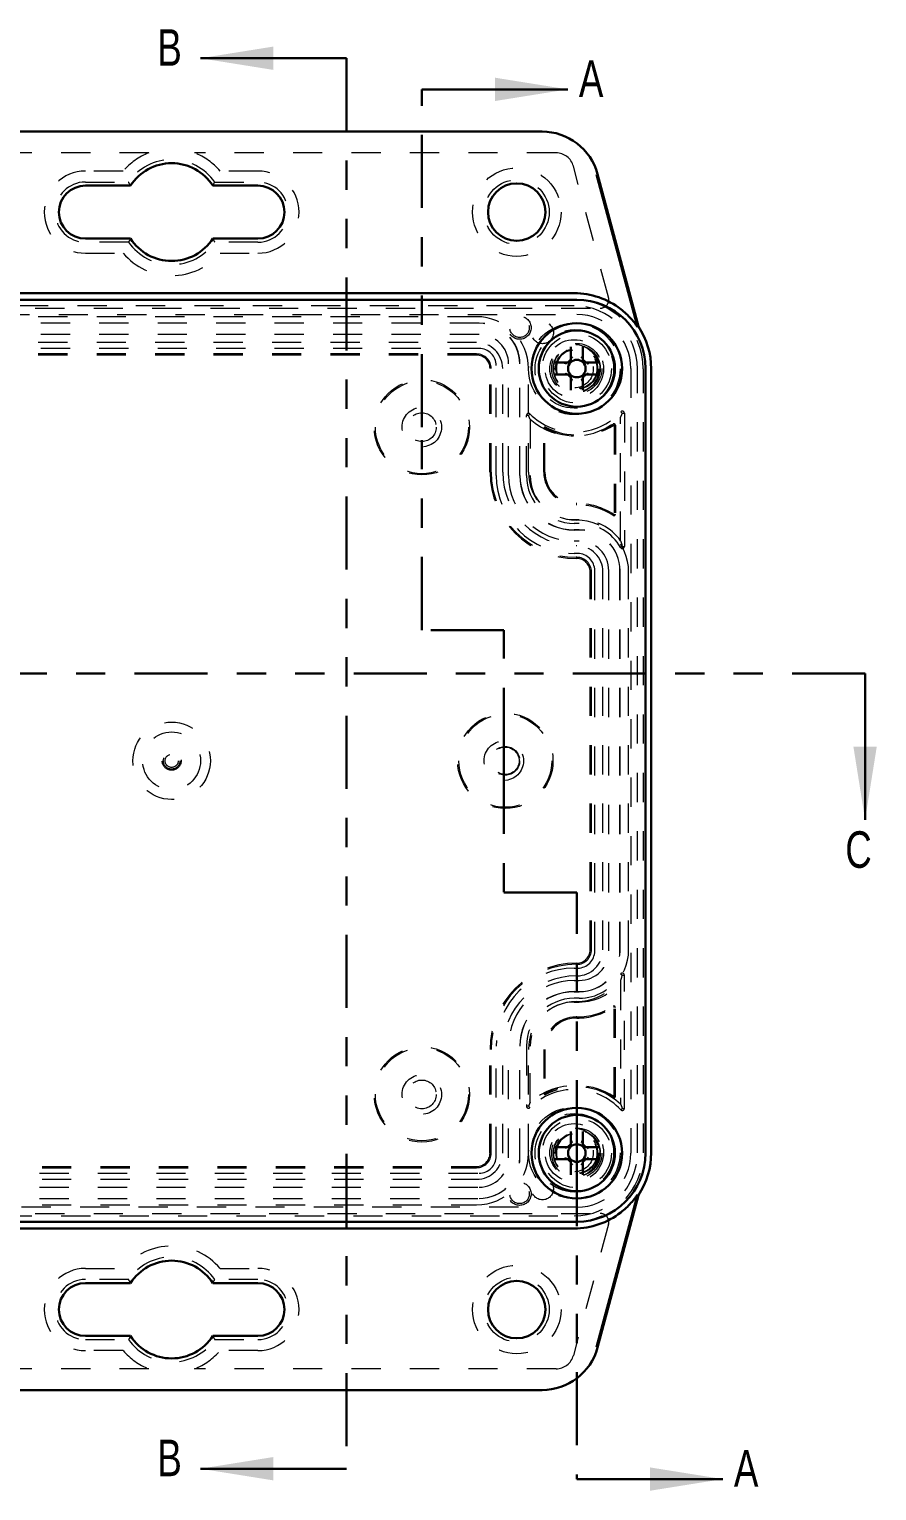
# Model space of a CAD drawing. Header units: inches. Extents: x 0.3 to 21.8, y 0.2 to 16.9.
# Drawn here: x 7.69 to 10.59, y 6.71 to 11.71 of the extents above; entities that cross this region are included whole.
import ezdxf

# ---------------------------------------------------------------- set-up
doc = ezdxf.new("R2010")
doc.units = ezdxf.units.IN
doc.header["$MEASUREMENT"] = 0
doc.linetypes.add('HIDDEN', pattern=[0.075, 0.05, -0.025])
doc.linetypes.add('PHANTOM', pattern=[0.5, 0.25, -0.05, 0.05, -0.05, 0.05, -0.05])
doc.styles.add('SLDTEXTSTYLE1', font='TXT', dxfattribs={"width": 0.75})

msp = doc.modelspace()

# ---------------------------------------------------------------- linework, layer by layer
at = {"color": 7, "linetype": 'Continuous', "lineweight": 30}
for p, q in [((8.7719, 11.6081), (8.2719, 11.6081)), ((9.0296, 11.5016), (9.5296, 11.5016)), ((6.9061, 11.3571), (9.4411, 11.3571)), ((9.6279, 11.2103), (9.7676, 10.6889)), ((9.6312, 11.2112), (9.7708, 10.6903)), ((8.0329, 11.172), (7.8783, 11.172)), ((8.4689, 11.172), (8.3143, 11.172)), ((7.8783, 10.9909), (8.0329, 10.9909)), ((8.3143, 10.9909), (8.4689, 10.9909)), ((9.5601, 10.7811), (6.7871, 10.7811)), ((9.5515, 10.8039), (6.7956, 10.8039)), ((9.7676, 10.6889), (9.7708, 10.6903)), ((9.5302, 10.5664), (9.5299, 10.5664)), ((9.5398, 10.5763), (9.5398, 10.576)), ((9.5804, 10.576), (9.5804, 10.5763)), ((9.5903, 10.5664), (9.59, 10.5664)), ((9.5299, 10.5258), (9.5302, 10.5258)), ((9.5398, 10.5162), (9.5398, 10.5159)), ((9.5804, 10.5159), (9.5804, 10.5162)), ((9.59, 10.5258), (9.5903, 10.5258)), ((9.7951, 7.8611), (9.7951, 10.5461)), ((9.8147, 7.8623), (9.8147, 10.5449)), ((10.5466, 9.5021), (10.5466, 9.0021)), ((9.5302, 7.8814), (9.5299, 7.8814)), ((9.5398, 7.8913), (9.5398, 7.891)), ((9.5804, 7.891), (9.5804, 7.8913)), ((9.5903, 7.8814), (9.59, 7.8814)), ((9.5299, 7.8408), (9.5302, 7.8408)), ((9.5398, 7.8312), (9.5398, 7.8309)), ((9.5804, 7.8309), (9.5804, 7.8312)), ((9.59, 7.8408), (9.5903, 7.8408)), ((9.7676, 7.7183), (9.6279, 7.1969)), ((9.6312, 7.196), (9.7708, 7.7169)), ((9.7676, 7.7183), (9.7708, 7.7169)), ((6.7871, 7.6261), (9.5601, 7.6261)), ((6.7956, 7.6033), (9.5515, 7.6033)), ((7.8783, 7.4163), (8.0329, 7.4163)), ((8.3143, 7.4163), (8.4689, 7.4163)), ((8.0329, 7.2352), (7.8783, 7.2352)), ((8.4689, 7.2352), (8.3143, 7.2352)), ((6.9061, 7.0501), (9.4411, 7.0501)), ((8.7719, 6.7809), (8.2719, 6.7809)), ((9.5601, 6.7454), (10.0601, 6.7454))]:
    msp.add_line(p, q, dxfattribs=at)
at = {"color": 7, "linetype": 'PHANTOM', "lineweight": 30}
for p, q in [((8.7719, 11.6081), (8.7719, 6.7809)), ((9.0296, 10.3456), (9.0296, 11.5016)), ((9.0296, 9.6513), (9.0296, 10.3456)), ((9.3101, 9.6513), (9.0296, 9.6513)), ((9.3101, 9.2036), (9.3101, 9.6513)), ((10.5466, 9.5021), (5.4946, 9.5021)), ((9.3101, 9.2036), (9.3101, 8.7528)), ((9.5601, 8.7528), (9.3101, 8.7528)), ((9.5601, 7.8611), (9.5601, 8.7528)), ((9.5601, 7.8611), (9.5601, 6.7454))]:
    msp.add_line(p, q, dxfattribs=at)
at = {"color": 7, "linetype": 'HIDDEN', "lineweight": 0}
for p, q in [((8.0954, 11.2843), (6.8581, 11.2843)), ((9.4891, 11.2843), (8.2517, 11.2843)), ((8.0078, 11.222), (7.8783, 11.222)), ((8.4689, 11.222), (8.3393, 11.222)), ((9.6687, 10.7899), (9.5485, 11.2387)), ((7.8783, 11.1844), (8.0263, 11.1844)), ((8.3209, 11.1844), (8.4689, 11.1844)), ((8.0263, 10.9786), (7.8783, 10.9786)), ((8.4689, 10.9786), (8.3209, 10.9786)), ((7.8783, 10.9409), (8.0078, 10.9409)), ((8.3393, 10.9409), (8.4689, 10.9409)), ((9.5515, 10.7611), (6.7956, 10.7611)), ((6.707, 10.7528), (9.6402, 10.7528)), ((6.7871, 10.7311), (9.5601, 10.7311)), ((9.2171, 10.7235), (7.1301, 10.7235)), ((9.2258, 10.7015), (7.1214, 10.7015)), ((9.2258, 10.701), (7.1214, 10.701)), ((9.2258, 10.6627), (7.1214, 10.6627)), ((9.2258, 10.6148), (7.1214, 10.6148)), ((9.2171, 10.6355), (7.1301, 10.6355)), ((9.2171, 10.5961), (7.1301, 10.5961)), ((9.2171, 10.5921), (7.1301, 10.5921)), ((9.2845, 10.1801), (9.2845, 10.5561)), ((9.3266, 10.1801), (9.3266, 10.5618)), ((9.365, 10.1801), (9.365, 10.5618)), ((9.3655, 10.1801), (9.3655, 10.5618)), ((9.5299, 10.5664), (9.527, 10.5664)), ((9.5932, 10.5664), (9.5903, 10.5664)), ((9.263, 10.1911), (9.263, 10.5461)), ((9.2671, 10.1911), (9.2671, 10.5461)), ((9.3065, 10.1911), (9.3065, 10.5461)), ((9.3945, 10.1911), (9.3945, 10.5461)), ((9.527, 10.5258), (9.5299, 10.5258)), ((9.5903, 10.5258), (9.5932, 10.5258)), ((9.7451, 10.5461), (9.7451, 7.8611)), ((9.7678, 7.8623), (9.7678, 10.5449)), ((9.7878, 7.8623), (9.7878, 10.5449)), ((9.3878, 10.1801), (9.3878, 10.3855)), ((9.3948, 10.3855), (9.3878, 10.3855)), ((9.3948, 10.3855), (9.3997, 10.3905)), ((9.4005, 10.3724), (9.4005, 10.1801)), ((9.71, 9.9568), (9.71, 10.3792)), ((9.7158, 10.3932), (9.7106, 10.398)), ((9.7158, 10.3932), (9.7228, 10.3932)), ((9.7228, 10.3932), (9.7228, 9.9372)), ((9.4471, 10.1911), (9.4471, 10.3408)), ((9.4511, 10.1911), (9.4511, 10.3408)), ((9.688, 10.352), (9.688, 10.0478)), ((9.6921, 10.352), (9.6921, 10.0478)), ((9.5601, 10.0841), (9.5581, 10.0841)), ((9.5601, 10.0801), (9.5581, 10.0801)), ((9.5515, 10.0291), (9.5685, 10.0291)), ((9.5685, 10.0163), (9.5515, 10.0163)), ((9.5581, 10.0275), (9.5578, 10.0275)), ((9.5601, 10.0275), (9.5581, 10.0275)), ((9.5603, 10.0275), (9.5601, 10.0275)), ((9.5685, 9.994), (9.5515, 9.994)), ((9.5685, 9.9935), (9.5515, 9.9935)), ((9.5685, 9.9552), (9.5515, 9.9552)), ((9.5628, 9.913), (9.5515, 9.913)), ((9.5578, 9.9395), (9.5581, 9.9395)), ((9.5601, 9.9395), (9.5581, 9.9395)), ((9.5601, 9.9395), (9.5603, 9.9395)), ((9.7158, 9.9372), (9.7097, 9.9338)), ((9.7158, 9.9372), (9.7228, 9.9372)), ((9.5601, 9.9001), (9.5581, 9.9001)), ((9.5601, 9.8961), (9.5581, 9.8961)), ((9.6215, 8.5529), (9.6215, 9.8543)), ((9.6693, 8.5529), (9.6693, 9.8543)), ((9.7077, 8.5529), (9.7077, 9.8543)), ((9.7082, 8.5529), (9.7082, 9.8543)), ((9.606, 8.5571), (9.606, 9.8501)), ((9.6101, 8.5571), (9.6101, 9.8501)), ((9.6495, 8.5571), (9.6495, 9.8501)), ((9.7375, 8.5571), (9.7375, 9.8501)), ((9.5581, 8.5111), (9.5601, 8.5111)), ((9.5581, 8.5071), (9.5601, 8.5071)), ((9.5515, 8.4942), (9.5628, 8.4942)), ((9.5581, 8.4677), (9.5578, 8.4677)), ((9.5581, 8.4677), (9.5601, 8.4677)), ((9.5603, 8.4677), (9.5601, 8.4677)), ((9.7158, 8.47), (9.7097, 8.4734)), ((9.7158, 8.47), (9.7228, 8.47)), ((9.7228, 8.014), (9.7228, 8.47)), ((9.5515, 8.452), (9.5685, 8.452)), ((9.5515, 8.4137), (9.5685, 8.4137)), ((9.5515, 8.4132), (9.5685, 8.4132)), ((9.71, 8.4504), (9.71, 8.028)), ((9.5685, 8.3909), (9.5515, 8.3909)), ((9.5515, 8.3781), (9.5685, 8.3781)), ((9.5578, 8.3797), (9.5581, 8.3797)), ((9.5581, 8.3797), (9.5601, 8.3797)), ((9.5601, 8.3797), (9.5603, 8.3797)), ((9.688, 8.0553), (9.688, 8.3594)), ((9.6921, 8.0553), (9.6921, 8.3594)), ((9.5601, 8.3271), (9.5581, 8.3271)), ((9.5601, 8.3231), (9.5581, 8.3231)), ((9.263, 7.8611), (9.263, 8.2161)), ((9.2671, 7.8611), (9.2671, 8.2161)), ((9.2845, 7.8511), (9.2845, 8.2271)), ((9.3065, 7.8611), (9.3065, 8.2161)), ((9.3266, 7.8454), (9.3266, 8.2271)), ((9.365, 7.8454), (9.365, 8.2271)), ((9.3655, 7.8454), (9.3655, 8.2271)), ((9.3878, 8.2271), (9.3878, 8.0217)), ((9.3945, 7.8611), (9.3945, 8.2161)), ((9.4005, 8.0349), (9.4005, 8.2271)), ((9.4471, 8.2161), (9.4471, 8.0664)), ((9.4511, 8.2161), (9.4511, 8.0664)), ((9.3948, 8.0217), (9.3878, 8.0217)), ((9.3948, 8.0217), (9.3997, 8.0167)), ((9.7158, 8.014), (9.7106, 8.0092)), ((9.7158, 8.014), (9.7228, 8.014)), ((9.5299, 7.8814), (9.527, 7.8814)), ((9.5932, 7.8814), (9.5903, 7.8814)), ((7.1301, 7.8151), (9.2171, 7.8151)), ((7.1301, 7.8111), (9.2171, 7.8111)), ((9.527, 7.8408), (9.5299, 7.8408)), ((9.5903, 7.8408), (9.5932, 7.8408)), ((7.1214, 7.7924), (9.2258, 7.7924)), ((7.1301, 7.7717), (9.2171, 7.7717)), ((7.1214, 7.7445), (9.2258, 7.7445)), ((7.1214, 7.7062), (9.2258, 7.7062)), ((7.1214, 7.7057), (9.2258, 7.7057)), ((6.707, 7.6544), (9.6402, 7.6544)), ((9.5601, 7.6761), (6.7871, 7.6761)), ((7.1301, 7.6837), (9.2171, 7.6837)), ((6.7956, 7.6461), (9.5515, 7.6461)), ((9.6687, 7.6173), (9.5485, 7.1685)), ((7.8783, 7.4663), (8.0078, 7.4663)), ((8.3393, 7.4663), (8.4689, 7.4663)), ((8.0263, 7.4287), (7.8783, 7.4287)), ((8.4689, 7.4287), (8.3209, 7.4287)), ((7.8783, 7.2228), (8.0263, 7.2228)), ((8.3209, 7.2228), (8.4689, 7.2228)), ((8.0078, 7.1852), (7.8783, 7.1852)), ((8.4689, 7.1852), (8.3393, 7.1852)), ((8.0954, 7.1229), (6.8581, 7.1229)), ((9.4891, 7.1229), (8.2517, 7.1229))]:
    msp.add_line(p, q, dxfattribs=at)
for centre, radius in [((9.3547, 11.0815), 0.1514), ((9.3547, 11.0815), 0.1108), ((9.3643, 10.6857), 0.0394), ((9.3643, 10.6857), 0.0333), ((9.4426, 10.6686), 0.0375), ((9.5515, 10.5449), 0.1565), ((9.5515, 10.5449), 0.1344), ((9.5601, 10.5461), 0.1187), ((9.5515, 10.5449), 0.1), ((9.5515, 10.5449), 0.0837), ((9.5601, 10.5461), 0.086), ((9.5601, 10.5461), 0.08), ((9.5601, 10.5461), 0.0787), ((9.5515, 10.5449), 0.065), ((9.5601, 10.5461), 0.071), ((9.5601, 10.5461), 0.0689), ((9.0299, 10.3453), 0.1632), ((9.0299, 10.3453), 0.1591), ((9.0296, 10.3456), 0.0675), ((9.0299, 10.3453), 0.0492), ((9.3153, 9.2036), 0.1632), ((9.3153, 9.2036), 0.1591), ((8.1736, 9.2036), 0.1325), ((8.1736, 9.2036), 0.099), ((9.3101, 9.2036), 0.0675), ((8.1736, 9.2036), 0.0323), ((8.1736, 9.2036), 0.0285), ((8.1736, 9.2036), 0.0226), ((8.1736, 9.2036), 0.0225), ((9.3153, 9.2036), 0.0492), ((9.3153, 9.2036), 0.0472), ((9.0299, 8.0619), 0.1632), ((9.0299, 8.0619), 0.1591), ((9.0296, 8.0616), 0.0675), ((9.0299, 8.0619), 0.0492), ((9.5515, 7.8623), 0.1565), ((9.5515, 7.8623), 0.1344), ((9.5601, 7.8611), 0.1187), ((9.5515, 7.8623), 0.1), ((9.5515, 7.8623), 0.0837), ((9.5601, 7.8611), 0.086), ((9.5601, 7.8611), 0.08), ((9.5601, 7.8611), 0.0787), ((9.5515, 7.8623), 0.065), ((9.5601, 7.8611), 0.071), ((9.5601, 7.8611), 0.0689), ((9.3643, 7.7215), 0.0394), ((9.3643, 7.7215), 0.0333), ((9.4426, 7.7386), 0.0375), ((9.3547, 7.3257), 0.1514), ((9.3547, 7.3257), 0.1108)]:
    msp.add_circle(centre, radius, dxfattribs=at)
at = {"color": 7, "linetype": 'Continuous', "lineweight": 30}
for centre, radius in [((9.3547, 11.0815), 0.0984), ((9.5601, 10.5461), 0.155), ((9.5601, 10.5461), 0.1305), ((9.5601, 7.8611), 0.155), ((9.5601, 7.8611), 0.1305), ((9.3547, 7.3257), 0.0984)]:
    msp.add_circle(centre, radius, dxfattribs=at)
for centre, radius, start, end in [((9.4411, 11.1603), 0.1969, 15, 90), ((8.1736, 11.0815), 0.1673, 32.7638, 147.2362), ((7.8783, 11.0815), 0.0906, 90, 270), ((8.4689, 11.0815), 0.0906, 270, 90), ((8.1736, 11.0815), 0.1673, 212.7638, 327.2362), ((9.5515, 10.5449), 0.259, 52.0795, 90), ((9.5601, 10.5461), 0.235, 0, 90), ((9.5515, 10.5449), 0.2631, 0, 33.5559), ((9.5601, 10.5461), 0.03, 137.5052, 222.4948), ((9.5601, 10.5461), 0.0365, 133.8923, 136.1077), ((9.5601, 10.5461), 0.03, 132.4948, 137.5052), ((9.5601, 10.5461), 0.03, 47.5052, 132.4948), ((9.5601, 10.5461), 0.03, 42.4948, 47.5052), ((9.5601, 10.5461), 0.03, 317.5052, 42.4948), ((9.5601, 10.5461), 0.0365, 43.8923, 46.1077), ((9.5601, 10.5461), 0.0365, 223.8923, 226.1077), ((9.5601, 10.5461), 0.03, 222.4948, 227.5052), ((9.5601, 10.5461), 0.03, 227.5052, 312.4948), ((9.5601, 10.5461), 0.03, 312.4948, 317.5052), ((9.5601, 10.5461), 0.0365, 313.8923, 316.1077), ((9.5601, 7.8611), 0.03, 137.5052, 222.4948), ((9.5601, 7.8611), 0.0365, 133.8923, 136.1077), ((9.5601, 7.8611), 0.03, 132.4948, 137.5052), ((9.5601, 7.8611), 0.03, 47.5052, 132.4948), ((9.5601, 7.8611), 0.235, 270, 0), ((9.5601, 7.8611), 0.03, 42.4948, 47.5052), ((9.5601, 7.8611), 0.03, 317.5052, 42.4948), ((9.5601, 7.8611), 0.0365, 43.8923, 46.1077), ((9.5515, 7.8623), 0.2631, 326.4441, 0), ((9.5601, 7.8611), 0.0365, 223.8923, 226.1077), ((9.5601, 7.8611), 0.03, 222.4948, 227.5052), ((9.5601, 7.8611), 0.03, 227.5052, 312.4948), ((9.5601, 7.8611), 0.03, 312.4948, 317.5052), ((9.5601, 7.8611), 0.0365, 313.8923, 316.1077), ((9.5515, 7.8623), 0.259, 270, 307.9205), ((8.1736, 7.3257), 0.1673, 32.7638, 147.2362), ((7.8783, 7.3257), 0.0906, 90, 270), ((8.4689, 7.3257), 0.0906, 270, 90), ((8.1736, 7.3257), 0.1673, 212.7638, 327.2362), ((9.4411, 7.247), 0.1969, 270, 345)]:
    msp.add_arc(centre, radius, start, end, dxfattribs=at)
at = {"color": 7, "linetype": 'HIDDEN', "lineweight": 0}
for centre, radius, start, end in [((8.1736, 11.0815), 0.2173, 111.0771, 139.7038), ((8.1736, 11.0815), 0.1797, 34.9447, 145.0553), ((8.1736, 11.0815), 0.2173, 40.2962, 68.9229), ((9.4891, 11.2228), 0.0614, 15, 90), ((7.8783, 11.0815), 0.1406, 90, 270), ((8.4689, 11.0815), 0.1406, 270, 90), ((7.8783, 11.0815), 0.1029, 90, 270), ((8.4689, 11.0815), 0.1029, 270, 90), ((8.1736, 11.0815), 0.1797, 214.9447, 325.0553), ((8.1736, 11.0815), 0.2173, 220.2962, 319.7038), ((9.5515, 10.5449), 0.2362, 0, 90), ((9.5515, 10.5449), 0.2162, 0, 90), ((9.6402, 10.7823), 0.0295, 270, 15), ((9.2171, 10.5461), 0.1774, 0, 90), ((9.5601, 10.5461), 0.185, 0, 90), ((9.2258, 10.5618), 0.1397, 0, 90), ((9.2258, 10.5618), 0.1392, 0, 90), ((9.2258, 10.5618), 0.1009, 0, 90), ((9.2171, 10.5461), 0.0894, 0, 90), ((9.2258, 10.5561), 0.0587, 0, 90), ((9.2171, 10.5461), 0.05, 0, 90), ((9.2171, 10.5461), 0.046, 0, 90), ((9.3948, 10.3855), 0.007, 45.4635, 180), ((9.5515, 10.5449), 0.2165, 225.4635, 317.2777), ((9.5515, 10.5449), 0.2293, 228.8028, 313.7176), ((9.5601, 10.5461), 0.227, 242.2563, 303.1898), ((9.6871, 10.352), 0.005, 0, 123.1898), ((9.7158, 10.3932), 0.007, 0, 137.2777), ((9.4521, 10.3408), 0.005, 62.2563, 180), ((9.4521, 10.3408), 0.000955, 62.2563, 180), ((9.5601, 10.5461), 0.231, 242.2563, 303.1898), ((9.6871, 10.352), 0.000955, 0, 123.1898), ((9.5581, 10.1911), 0.295, 180, 270), ((9.5581, 10.1911), 0.291, 180, 270), ((9.5515, 10.1801), 0.2671, 180, 270), ((9.5581, 10.1911), 0.2516, 180, 270), ((9.5515, 10.1801), 0.2249, 180, 270), ((9.5515, 10.1801), 0.1866, 180, 270), ((9.5515, 10.1801), 0.1861, 180, 270), ((9.5515, 10.1801), 0.1638, 180, 270), ((9.5581, 10.1911), 0.1636, 180, 270), ((9.5515, 10.1801), 0.151, 180, 270), ((9.5581, 10.1911), 0.111, 180, 270), ((9.5581, 10.1911), 0.107, 180, 270), ((9.5601, 9.8501), 0.234, 57.2874, 90), ((9.5601, 9.8501), 0.23, 57.2874, 90), ((9.5601, 9.8501), 0.1774, 0, 90), ((9.5685, 9.8543), 0.1748, 35.9136, 90), ((9.5685, 9.8543), 0.162, 29.3612, 90), ((9.6871, 10.0478), 0.005, 237.2874, 0), ((9.6871, 10.0478), 0.000955, 237.2874, 0), ((9.5685, 9.8543), 0.1397, 0, 90), ((9.5685, 9.8543), 0.1392, 0, 90), ((9.5685, 9.8543), 0.1009, 0, 90), ((9.5601, 9.8501), 0.0894, 0, 90), ((9.5628, 9.8543), 0.0587, 0, 90), ((9.7158, 9.9372), 0.007, 209.3612, 0), ((9.5601, 9.8501), 0.05, 0, 90), ((9.5601, 9.8501), 0.046, 0, 90), ((9.5601, 8.5571), 0.046, 270, 0), ((9.5601, 8.5571), 0.0894, 270, 0), ((9.5601, 8.5571), 0.1774, 270, 0), ((9.5601, 8.5571), 0.05, 270, 0), ((9.5581, 8.2161), 0.295, 90, 180), ((9.5581, 8.2161), 0.291, 90, 180), ((9.5628, 8.5529), 0.0587, 270, 0), ((9.5685, 8.5529), 0.1392, 270, 0), ((9.5685, 8.5529), 0.1397, 270, 0), ((9.5685, 8.5529), 0.1009, 270, 0), ((9.5515, 8.2271), 0.2671, 90, 180), ((9.5581, 8.2161), 0.2516, 90, 180), ((9.5685, 8.5529), 0.162, 270, 330.6388), ((9.7158, 8.47), 0.007, 0, 150.6388), ((9.5515, 8.2271), 0.2249, 90, 180), ((9.5515, 8.2271), 0.1866, 90, 180), ((9.5515, 8.2271), 0.1861, 90, 180), ((9.5685, 8.5529), 0.1748, 270, 324.0864), ((9.5515, 8.2271), 0.1638, 90, 180), ((9.5581, 8.2161), 0.1636, 90, 180), ((9.5515, 8.2271), 0.151, 90, 180), ((9.5601, 8.5571), 0.23, 270, 302.7126), ((9.5601, 8.5571), 0.234, 270, 302.7126), ((9.6871, 8.3594), 0.005, 0, 122.7126), ((9.6871, 8.3594), 0.000955, 0, 122.7126), ((9.5581, 8.2161), 0.111, 90, 180), ((9.5581, 8.2161), 0.107, 90, 180), ((9.5515, 7.8623), 0.2165, 42.7223, 134.5365), ((9.5515, 7.8623), 0.2293, 46.2824, 131.1972), ((9.4521, 8.0664), 0.005, 180, 297.7437), ((9.4521, 8.0664), 0.000955, 180, 297.7437), ((9.5601, 7.8611), 0.231, 56.8102, 117.7437), ((9.5601, 7.8611), 0.227, 56.8102, 117.7437), ((9.6871, 8.0553), 0.005, 236.8102, 0), ((9.6871, 8.0553), 0.000955, 236.8102, 0), ((9.3948, 8.0217), 0.007, 180, 314.5365), ((9.7158, 8.014), 0.007, 222.7223, 0), ((9.2171, 7.8611), 0.046, 270, 0), ((9.2171, 7.8611), 0.1774, 270, 0), ((9.2171, 7.8611), 0.0894, 270, 0), ((9.2171, 7.8611), 0.05, 270, 0), ((9.5515, 7.8623), 0.2162, 270, 0), ((9.5515, 7.8623), 0.2362, 270, 0), ((9.5601, 7.8611), 0.185, 270, 0), ((9.2258, 7.8511), 0.0587, 270, 0), ((9.2258, 7.8454), 0.1392, 270, 0), ((9.2258, 7.8454), 0.1397, 270, 0), ((9.2258, 7.8454), 0.1009, 270, 0), ((9.6402, 7.6249), 0.0295, 345, 90), ((8.1736, 7.3257), 0.2173, 40.2962, 139.7038), ((8.1736, 7.3257), 0.1797, 34.9447, 145.0553), ((7.8783, 7.3257), 0.1406, 90, 270), ((8.4689, 7.3257), 0.1406, 270, 90), ((7.8783, 7.3257), 0.1029, 90, 270), ((8.4689, 7.3257), 0.1029, 270, 90), ((8.1736, 7.3257), 0.1797, 214.9447, 325.0553), ((8.1736, 7.3257), 0.2173, 220.2962, 248.9229), ((8.1736, 7.3257), 0.2173, 291.0771, 319.7038), ((9.4891, 7.1844), 0.0614, 270, 345)]:
    msp.add_arc(centre, radius, start, end, dxfattribs=at)
at = {"color": 7, "linetype": 'Continuous', "lineweight": 30}
for centre, major_axis, start_param, end_param in [((9.5245, 10.5614), (0.00425, 0.00425), 1.016623, 2.124969), ((9.5448, 10.5817), (0.00425, 0.00425), 1.016623, 2.124969), ((9.5754, 10.5817), (0.00425, -0.00425), 1.016623, 2.124969), ((9.5957, 10.5614), (0.00425, -0.00425), 1.016623, 2.124969), ((9.5245, 10.5308), (0.00425, -0.00425), 4.158216, 5.266562), ((9.5448, 10.5105), (0.00425, -0.00425), 4.158216, 5.266562), ((9.5754, 10.5105), (0.00425, 0.00425), 4.158216, 5.266562), ((9.5957, 10.5308), (0.00425, 0.00425), 4.158216, 5.266562), ((9.5245, 7.8764), (0.00425, 0.00425), 1.016623, 2.124969), ((9.5448, 7.8967), (0.00425, 0.00425), 1.016623, 2.124969), ((9.5754, 7.8967), (0.00425, -0.00425), 1.016623, 2.124969), ((9.5957, 7.8764), (0.00425, -0.00425), 1.016623, 2.124969), ((9.5245, 7.8458), (0.00425, -0.00425), 4.158216, 5.266562), ((9.5448, 7.8255), (0.00425, -0.00425), 4.158216, 5.266562), ((9.5754, 7.8255), (0.00425, 0.00425), 4.158216, 5.266562), ((9.5957, 7.8458), (0.00425, 0.00425), 4.158216, 5.266562)]:
    msp.add_ellipse(centre, major_axis=major_axis, ratio=0.618862, start_param=start_param, end_param=end_param, dxfattribs=at)
at = {"color": 7, "linetype": 'HIDDEN', "lineweight": 0}
for points in [[(8.0329, 11.172), (8.0306, 11.1762), (8.0284, 11.1803), (8.0263, 11.1844)], [(8.3143, 11.172), (8.3165, 11.1762), (8.3187, 11.1803), (8.3209, 11.1844)], [(8.0329, 10.9909), (8.0306, 10.9868), (8.0284, 10.9827), (8.0263, 10.9786)], [(8.3143, 10.9909), (8.3165, 10.9868), (8.3187, 10.9827), (8.3209, 10.9786)], [(9.4005, 10.3724), (9.3986, 10.3766), (9.3967, 10.381), (9.3948, 10.3855)], [(9.71, 10.3792), (9.7119, 10.3837), (9.7138, 10.3883), (9.7158, 10.3932)], [(9.71, 9.9568), (9.7119, 9.9509), (9.7138, 9.9445), (9.7158, 9.9372)], [(9.71, 8.4504), (9.7119, 8.4563), (9.7138, 8.4627), (9.7158, 8.47)], [(9.4005, 8.0349), (9.3986, 8.0306), (9.3967, 8.0262), (9.3948, 8.0217)], [(9.71, 8.028), (9.7119, 8.0236), (9.7138, 8.0189), (9.7158, 8.014)], [(8.0329, 7.4163), (8.0306, 7.4204), (8.0284, 7.4245), (8.0263, 7.4287)], [(8.3143, 7.4163), (8.3165, 7.4204), (8.3187, 7.4245), (8.3209, 7.4287)], [(8.0329, 7.2352), (8.0306, 7.231), (8.0284, 7.2269), (8.0263, 7.2228)], [(8.3143, 7.2352), (8.3165, 7.231), (8.3187, 7.2269), (8.3209, 7.2228)]]:
    msp.add_open_spline(points, degree=3, dxfattribs=at)
at = {"color": 7, "linetype": 'Continuous', "lineweight": 30}
for points, knots in [([(9.7676, 10.6889), (9.7676, 10.6888), (9.7663, 10.6906), (9.7632, 10.6949), (9.7613, 10.6975), (9.7551, 10.7056), (9.7504, 10.7113), (9.7402, 10.7226), (9.7347, 10.7282), (9.7232, 10.739), (9.7172, 10.7442), (9.7107, 10.7492)], [0, 0, 0, 0, 0.125, 0.125, 0.25, 0.25, 0.5, 0.5, 0.75, 0.75, 1, 1, 1, 1]), ([(9.5398, 10.6202), (9.5398, 10.6187), (9.5398, 10.6043), (9.5398, 10.5895), (9.5398, 10.5763)], [0, 0, 0, 0, 0.104555, 1, 1, 1, 1]), ([(9.5804, 10.5763), (9.5804, 10.5895), (9.5804, 10.6043), (9.5804, 10.6187), (9.5804, 10.6202)], [0, 0, 0, 0, 0.895445, 1, 1, 1, 1]), ([(9.5299, 10.5664), (9.5167, 10.5664), (9.5019, 10.5664), (9.4875, 10.5664), (9.486, 10.5664)], [0, 0, 0, 0, 0.895445, 1, 1, 1, 1]), ([(9.5338, 10.5714), (9.5332, 10.5708), (9.5322, 10.5696), (9.5311, 10.5681), (9.5305, 10.5671), (9.5302, 10.5665), (9.5302, 10.5664), (9.5302, 10.5664)], [0, 0, 0, 0, 0.284639, 0.502156, 0.683938, 0.866579, 1, 1, 1, 1]), ([(9.5302, 10.5664), (9.532, 10.5664), (9.5345, 10.5664), (9.5372, 10.5664), (9.538, 10.5664)], [0, 0, 0, 0, 0.721787, 1, 1, 1, 1]), ([(9.5398, 10.576), (9.5398, 10.576), (9.5397, 10.576), (9.5391, 10.5757), (9.5382, 10.5751), (9.5369, 10.5742), (9.5357, 10.5732), (9.535, 10.5725), (9.5348, 10.5724)], [0, 0, 0, 0, 0.158671, 0.317217, 0.479382, 0.661765, 0.936687, 1, 1, 1, 1]), ([(9.5398, 10.5682), (9.5398, 10.57), (9.5398, 10.5726), (9.5398, 10.5751), (9.5398, 10.576)], [0, 0, 0, 0, 0.641437, 1, 1, 1, 1]), ([(9.5854, 10.5724), (9.5847, 10.5729), (9.5836, 10.574), (9.5821, 10.5751), (9.5811, 10.5757), (9.5805, 10.576), (9.5804, 10.576), (9.5804, 10.576)], [0, 0, 0, 0, 0.2846386, 0.502156, 0.6839376, 0.8665786, 1, 1, 1, 1]), ([(9.5804, 10.576), (9.5804, 10.5742), (9.5804, 10.5717), (9.5804, 10.569), (9.5804, 10.5682)], [0, 0, 0, 0, 0.721787, 1, 1, 1, 1]), ([(9.5822, 10.5664), (9.5839, 10.5664), (9.5866, 10.5664), (9.5891, 10.5664), (9.59, 10.5664)], [0, 0, 0, 0, 0.641437, 1, 1, 1, 1]), ([(9.59, 10.5664), (9.59, 10.5664), (9.59, 10.5665), (9.5897, 10.5671), (9.5891, 10.568), (9.5882, 10.5693), (9.5872, 10.5705), (9.5865, 10.5712), (9.5864, 10.5714)], [0, 0, 0, 0, 0.1586713, 0.3172169, 0.4793819, 0.6617655, 0.9366869, 1, 1, 1, 1]), ([(9.6341, 10.5664), (9.6326, 10.5664), (9.6183, 10.5664), (9.6035, 10.5664), (9.5903, 10.5664)], [0, 0, 0, 0, 0.104555, 1, 1, 1, 1]), ([(9.486, 10.5258), (9.4875, 10.5258), (9.5019, 10.5258), (9.5167, 10.5258), (9.5299, 10.5258)], [0, 0, 0, 0, 0.104555, 1, 1, 1, 1]), ([(9.5302, 10.5258), (9.5302, 10.5258), (9.5302, 10.5257), (9.5305, 10.5251), (9.531, 10.5242), (9.532, 10.5229), (9.533, 10.5217), (9.5337, 10.521), (9.5338, 10.5208)], [0, 0, 0, 0, 0.158671, 0.317217, 0.479382, 0.661765, 0.936687, 1, 1, 1, 1]), ([(9.538, 10.5258), (9.5362, 10.5258), (9.5336, 10.5258), (9.5311, 10.5258), (9.5302, 10.5258)], [0, 0, 0, 0, 0.641437, 1, 1, 1, 1]), ([(9.5348, 10.5198), (9.5354, 10.5193), (9.5365, 10.5182), (9.5381, 10.5171), (9.5391, 10.5165), (9.5397, 10.5162), (9.5398, 10.5162), (9.5398, 10.5162)], [0, 0, 0, 0, 0.2846386, 0.502156, 0.6839376, 0.8665786, 1, 1, 1, 1]), ([(9.5398, 10.5162), (9.5398, 10.518), (9.5398, 10.5205), (9.5398, 10.5232), (9.5398, 10.524)], [0, 0, 0, 0, 0.721787, 1, 1, 1, 1]), ([(9.5398, 10.5159), (9.5398, 10.5027), (9.5398, 10.4879), (9.5398, 10.4735), (9.5398, 10.472)], [0, 0, 0, 0, 0.895445, 1, 1, 1, 1]), ([(9.5804, 10.524), (9.5804, 10.5223), (9.5804, 10.5196), (9.5804, 10.5171), (9.5804, 10.5162)], [0, 0, 0, 0, 0.641437, 1, 1, 1, 1]), ([(9.5804, 10.5162), (9.5804, 10.5162), (9.5805, 10.5162), (9.5811, 10.5165), (9.582, 10.5171), (9.5833, 10.518), (9.5845, 10.519), (9.5852, 10.5197), (9.5854, 10.5198)], [0, 0, 0, 0, 0.1586713, 0.3172169, 0.4793819, 0.6617655, 0.9366869, 1, 1, 1, 1]), ([(9.5804, 10.472), (9.5804, 10.4735), (9.5804, 10.4879), (9.5804, 10.5027), (9.5804, 10.5159)], [0, 0, 0, 0, 0.104555, 1, 1, 1, 1]), ([(9.59, 10.5258), (9.5882, 10.5258), (9.5857, 10.5258), (9.583, 10.5258), (9.5822, 10.5258)], [0, 0, 0, 0, 0.721787, 1, 1, 1, 1]), ([(9.5864, 10.5208), (9.5869, 10.5215), (9.5879, 10.5226), (9.589, 10.5241), (9.5897, 10.5251), (9.59, 10.5257), (9.59, 10.5258), (9.59, 10.5258)], [0, 0, 0, 0, 0.284639, 0.502156, 0.683938, 0.866579, 1, 1, 1, 1]), ([(9.5903, 10.5258), (9.6035, 10.5258), (9.6183, 10.5258), (9.6326, 10.5258), (9.6341, 10.5258)], [0, 0, 0, 0, 0.895445, 1, 1, 1, 1]), ([(9.5398, 7.9352), (9.5398, 7.9337), (9.5398, 7.9193), (9.5398, 7.9045), (9.5398, 7.8913)], [0, 0, 0, 0, 0.104555, 1, 1, 1, 1]), ([(9.5804, 7.8913), (9.5804, 7.9045), (9.5804, 7.9193), (9.5804, 7.9337), (9.5804, 7.9352)], [0, 0, 0, 0, 0.895445, 1, 1, 1, 1]), ([(9.5299, 7.8814), (9.5167, 7.8814), (9.5019, 7.8814), (9.4875, 7.8814), (9.486, 7.8814)], [0, 0, 0, 0, 0.895445, 1, 1, 1, 1]), ([(9.5338, 7.8864), (9.5332, 7.8858), (9.5322, 7.8846), (9.5311, 7.8831), (9.5305, 7.8821), (9.5302, 7.8815), (9.5302, 7.8814), (9.5302, 7.8814)], [0, 0, 0, 0, 0.284639, 0.502156, 0.683938, 0.866579, 1, 1, 1, 1]), ([(9.5302, 7.8814), (9.532, 7.8814), (9.5345, 7.8814), (9.5372, 7.8814), (9.538, 7.8814)], [0, 0, 0, 0, 0.721787, 1, 1, 1, 1]), ([(9.5398, 7.891), (9.5398, 7.891), (9.5397, 7.891), (9.5391, 7.8907), (9.5382, 7.8901), (9.5369, 7.8892), (9.5357, 7.8882), (9.535, 7.8875), (9.5348, 7.8874)], [0, 0, 0, 0, 0.158671, 0.317217, 0.479382, 0.661765, 0.936687, 1, 1, 1, 1]), ([(9.5398, 7.8832), (9.5398, 7.885), (9.5398, 7.8876), (9.5398, 7.8901), (9.5398, 7.891)], [0, 0, 0, 0, 0.641437, 1, 1, 1, 1]), ([(9.5804, 7.891), (9.5804, 7.8892), (9.5804, 7.8867), (9.5804, 7.884), (9.5804, 7.8832)], [0, 0, 0, 0, 0.721787, 1, 1, 1, 1]), ([(9.5854, 7.8874), (9.5847, 7.8879), (9.5836, 7.889), (9.5821, 7.8901), (9.5811, 7.8907), (9.5805, 7.891), (9.5804, 7.891), (9.5804, 7.891)], [0, 0, 0, 0, 0.2846386, 0.502156, 0.6839376, 0.8665786, 1, 1, 1, 1]), ([(9.5822, 7.8814), (9.5839, 7.8814), (9.5866, 7.8814), (9.5891, 7.8814), (9.59, 7.8814)], [0, 0, 0, 0, 0.641437, 1, 1, 1, 1]), ([(9.59, 7.8814), (9.59, 7.8814), (9.59, 7.8815), (9.5897, 7.8821), (9.5891, 7.883), (9.5882, 7.8843), (9.5872, 7.8855), (9.5865, 7.8862), (9.5864, 7.8864)], [0, 0, 0, 0, 0.1586713, 0.3172169, 0.4793819, 0.6617655, 0.9366869, 1, 1, 1, 1]), ([(9.6341, 7.8814), (9.6326, 7.8814), (9.6183, 7.8814), (9.6035, 7.8814), (9.5903, 7.8814)], [0, 0, 0, 0, 0.104555, 1, 1, 1, 1]), ([(9.486, 7.8408), (9.4875, 7.8408), (9.5019, 7.8408), (9.5167, 7.8408), (9.5299, 7.8408)], [0, 0, 0, 0, 0.104555, 1, 1, 1, 1]), ([(9.5302, 7.8408), (9.5302, 7.8408), (9.5302, 7.8407), (9.5305, 7.8401), (9.531, 7.8392), (9.532, 7.8379), (9.533, 7.8367), (9.5337, 7.836), (9.5338, 7.8358)], [0, 0, 0, 0, 0.158671, 0.317217, 0.479382, 0.661765, 0.936687, 1, 1, 1, 1]), ([(9.538, 7.8408), (9.5362, 7.8408), (9.5336, 7.8408), (9.5311, 7.8408), (9.5302, 7.8408)], [0, 0, 0, 0, 0.641437, 1, 1, 1, 1]), ([(9.5348, 7.8348), (9.5354, 7.8343), (9.5365, 7.8332), (9.5381, 7.8321), (9.5391, 7.8315), (9.5397, 7.8312), (9.5398, 7.8312), (9.5398, 7.8312)], [0, 0, 0, 0, 0.2846386, 0.502156, 0.6839376, 0.8665786, 1, 1, 1, 1]), ([(9.5398, 7.8312), (9.5398, 7.833), (9.5398, 7.8355), (9.5398, 7.8382), (9.5398, 7.839)], [0, 0, 0, 0, 0.721787, 1, 1, 1, 1]), ([(9.5398, 7.8309), (9.5398, 7.8177), (9.5398, 7.8029), (9.5398, 7.7885), (9.5398, 7.787)], [0, 0, 0, 0, 0.895445, 1, 1, 1, 1]), ([(9.5804, 7.839), (9.5804, 7.8373), (9.5804, 7.8346), (9.5804, 7.8321), (9.5804, 7.8312)], [0, 0, 0, 0, 0.641437, 1, 1, 1, 1]), ([(9.5804, 7.8312), (9.5804, 7.8312), (9.5805, 7.8312), (9.5811, 7.8315), (9.582, 7.8321), (9.5833, 7.833), (9.5845, 7.834), (9.5852, 7.8347), (9.5854, 7.8348)], [0, 0, 0, 0, 0.1586713, 0.3172169, 0.4793819, 0.6617655, 0.9366869, 1, 1, 1, 1]), ([(9.5804, 7.787), (9.5804, 7.7885), (9.5804, 7.8029), (9.5804, 7.8177), (9.5804, 7.8309)], [0, 0, 0, 0, 0.104555, 1, 1, 1, 1]), ([(9.59, 7.8408), (9.5882, 7.8408), (9.5857, 7.8408), (9.583, 7.8408), (9.5822, 7.8408)], [0, 0, 0, 0, 0.721787, 1, 1, 1, 1]), ([(9.5864, 7.8358), (9.5869, 7.8365), (9.5879, 7.8376), (9.589, 7.8391), (9.5897, 7.8401), (9.59, 7.8407), (9.59, 7.8408), (9.59, 7.8408)], [0, 0, 0, 0, 0.284639, 0.502156, 0.683938, 0.866579, 1, 1, 1, 1]), ([(9.5903, 7.8408), (9.6035, 7.8408), (9.6183, 7.8408), (9.6326, 7.8408), (9.6341, 7.8408)], [0, 0, 0, 0, 0.895445, 1, 1, 1, 1]), ([(9.7107, 7.658), (9.7171, 7.663), (9.7232, 7.6682), (9.7348, 7.679), (9.7403, 7.6847), (9.7504, 7.6959), (9.7551, 7.7016), (9.7613, 7.7097), (9.7632, 7.7123), (9.7663, 7.7166), (9.7676, 7.7184), (9.7676, 7.7183)], [0, 0, 0, 0, 0.25, 0.25, 0.5, 0.5, 0.75, 0.75, 0.875, 0.875, 1, 1, 1, 1])]:
    msp.add_open_spline(points, degree=3, knots=knots, dxfattribs=at)
for points in [[(8.2719, 11.6081), (8.5219, 11.5681), (8.5219, 11.6481)], [(9.5296, 11.5016), (9.2796, 11.5416), (9.2796, 11.4616)], [(10.5466, 9.0021), (10.5866, 9.2521), (10.5066, 9.2521)], [(8.2719, 6.7809), (8.5219, 6.7409), (8.5219, 6.8209)], [(10.0601, 6.7454), (9.8101, 6.7854), (9.8101, 6.7054)]]:
    msp.add_solid(points, dxfattribs=at)

# ---------------------------------------------------------------- texts
at = {"color": 7, "linetype": 'Continuous', "char_height": 0.125, "attachment_point": 1, "style": 'SLDTEXTSTYLE1'}
for s, insert in [('B', (8.1248, 11.7074)), ('A', (9.5673, 11.6009)), ('C', (10.4789, 8.9624)), ('B', (8.1248, 6.8802)), ('A', (10.0978, 6.8447))]:
    msp.add_mtext(s, dxfattribs=dict(at, insert=insert))

doc.saveas('drawing.dxf')
